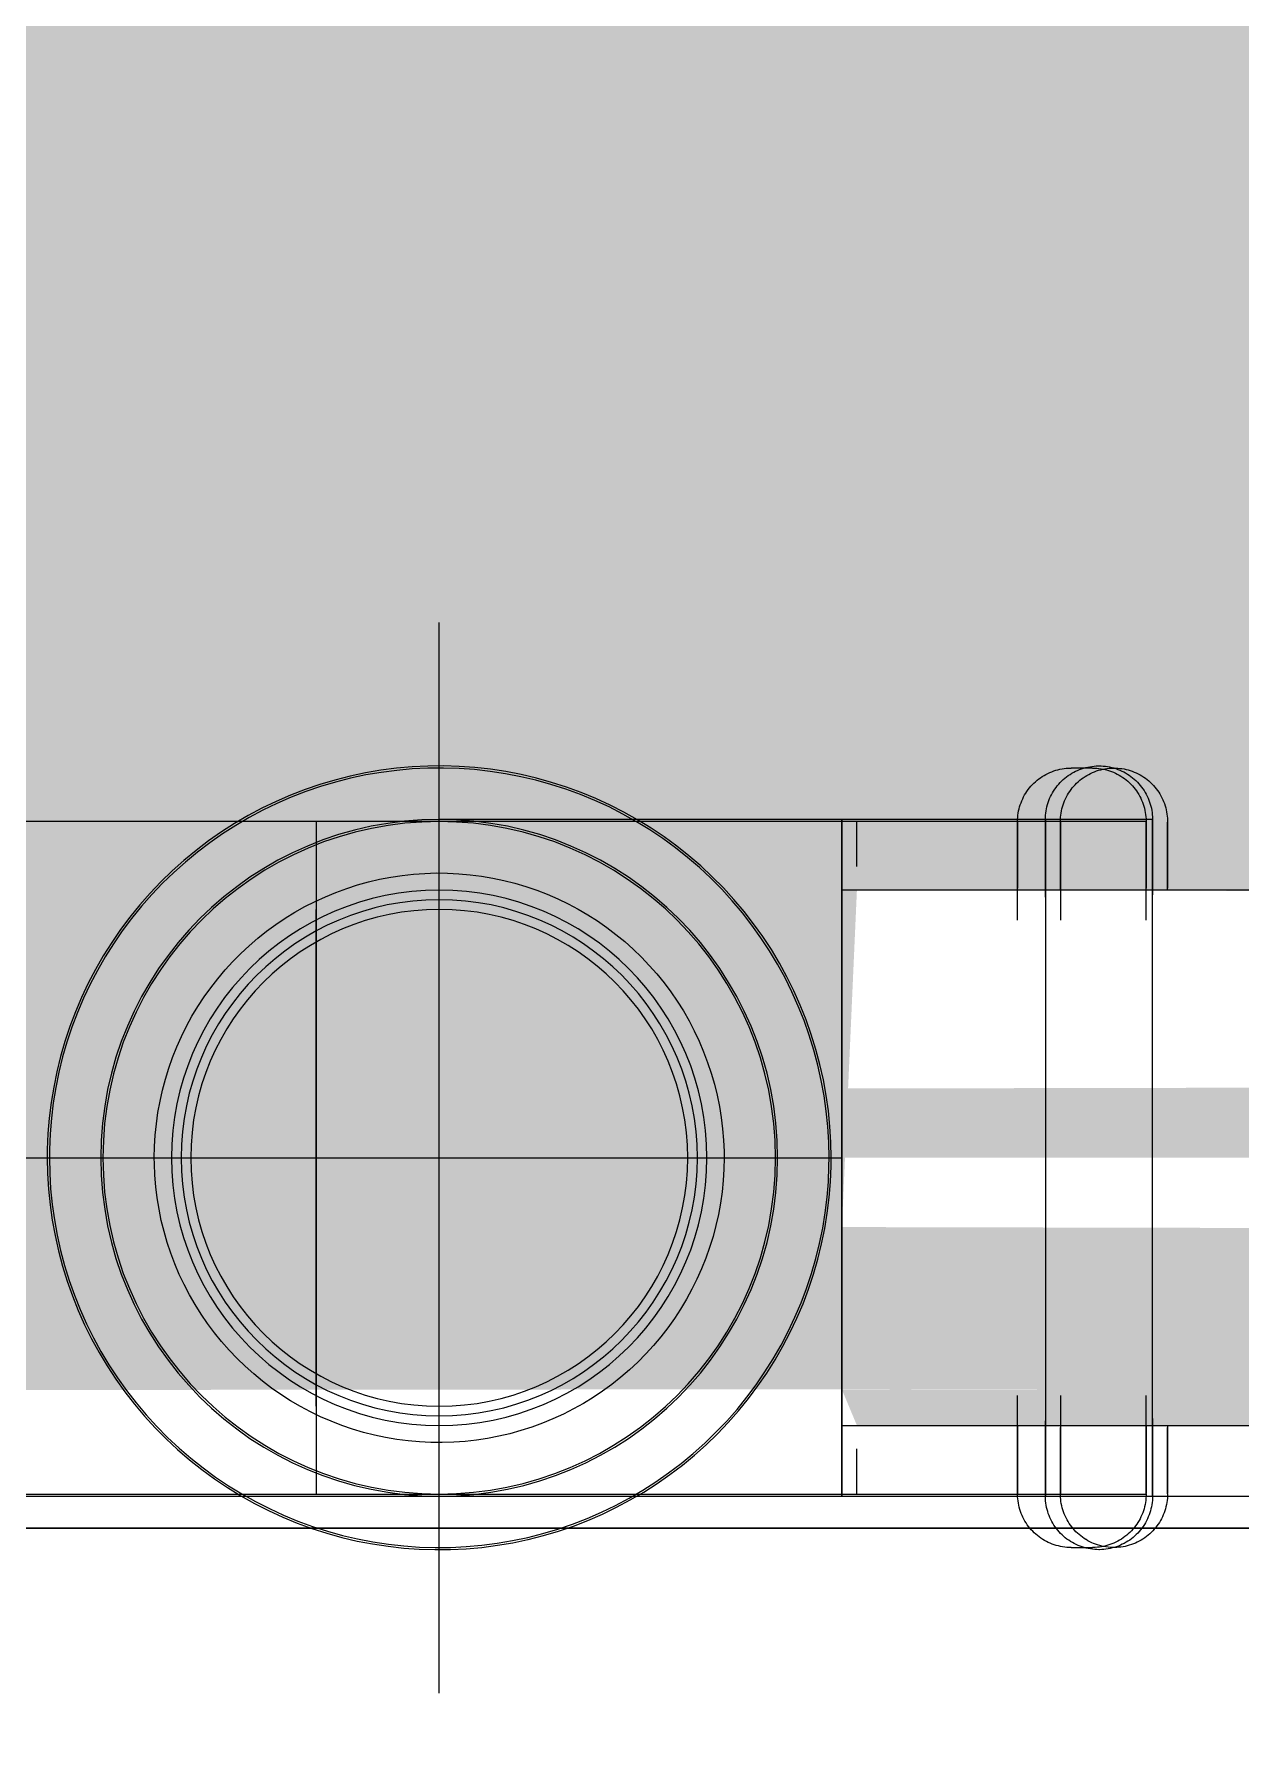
# Model space of a CAD drawing. Header units: metres. Extents: x 5 to 242, y -3 to 162.
# Drawn here: x 181.0624 to 181.1187, y 100.7137 to 100.7939 of the extents above; entities that cross this region are included whole.
import ezdxf

# ---------------------------------------------------------------- set-up
doc = ezdxf.new("R2010")
doc.units = ezdxf.units.M
doc.layers.add('1053_ARQ_BASE_MATADOURO_dwg', color=7, linetype='Continuous', lineweight=5, true_color=0x767676)
for name, color, linetype, lineweight in [('A-VISTA01', 7, 'Continuous', 20), ('A-WALL', 7, 'Continuous', 9), ('A_lay', 7, 'Continuous', 5), ('P-PIPE', 7, 'Continuous', 5), ('P-PIPE-CNTR', 7, 'Continuous', 5)]:
    doc.layers.add(name, color=color, linetype=linetype, lineweight=lineweight)

# ---------------------------------------------------------------- blocks, each defined once
blk = doc.blocks.new('AÇO_Cotovelo 90 45 - AÇO_Cotovelo 90 45-V79-TÉRREO 1_20')
at = {"layer": 'P-PIPE'}
for p, q in [((154.715823, 100.757284), (154.701323, 100.757284)), ((154.701323, 100.757284), (154.701323, 100.741484)), ((154.701323, 100.741484), (154.701323, 100.757284)), ((154.715823, 100.741484), (154.715823, 100.757284)), ((154.701323, 100.741484), (154.701323, 100.725684)), ((154.701323, 100.725684), (154.701323, 100.741484)), ((154.715823, 100.725684), (154.715823, 100.741484)), ((154.701323, 100.725684), (154.715823, 100.725684))]:
    blk.add_line(p, q, dxfattribs=at)
at = {"layer": 'P-PIPE', "flags": 128}
for points in [[(154.700823, 100.741484), (154.700808, 100.742216), (154.700765, 100.742947), (154.700691, 100.743675), (154.700589, 100.7444), (154.700458, 100.74512), (154.700299, 100.745834), (154.70011, 100.746542), (154.699894, 100.747241), (154.69965, 100.747931), (154.699378, 100.748611), (154.69908, 100.749279), (154.698755, 100.749935), (154.698404, 100.750577), (154.698028, 100.751205), (154.697627, 100.751817), (154.697201, 100.752413), (154.696753, 100.752991), (154.696281, 100.753551), (154.695788, 100.754092), (154.695273, 100.754612), (154.694738, 100.755111), (154.694183, 100.755589), (154.69361, 100.756044), (154.693018, 100.756476), (154.692411, 100.756883), (154.691787, 100.757266), (154.691148, 100.757624), (154.690496, 100.757956), (154.689831, 100.758262), (154.689154, 100.758541), (154.688467, 100.758792), (154.68777, 100.759016), (154.687065, 100.759212), (154.686352, 100.759379), (154.685633, 100.759518), (154.68491, 100.759628), (154.684182, 100.759709), (154.683452, 100.759761), (154.682721, 100.759783), (154.681989, 100.759777), (154.681258, 100.759741), (154.680529, 100.759675), (154.679803, 100.759581), (154.679081, 100.759458), (154.678365, 100.759306), (154.677656, 100.759125), (154.676954, 100.758916), (154.676262, 100.75868), (154.675579, 100.758416), (154.674908, 100.758124), (154.674248, 100.757807), (154.673602, 100.757463), (154.67297, 100.757093), (154.672354, 100.756699), (154.671753, 100.75628), (154.67117, 100.755837), (154.670606, 100.755372), (154.67006, 100.754884), (154.669534, 100.754375), (154.669029, 100.753845), (154.668545, 100.753296), (154.668084, 100.752727), (154.667646, 100.752141), (154.667232, 100.751538), (154.666842, 100.750918), (154.666477, 100.750283), (154.666138, 100.749635), (154.665825, 100.748973), (154.665539, 100.748299), (154.66528, 100.747615), (154.665049, 100.74692), (154.664846, 100.746217), (154.66467, 100.745506), (154.664524, 100.744789), (154.664406, 100.744067), (154.664317, 100.74334), (154.664258, 100.742611), (154.664227, 100.741879), (154.664223, 100.741484)], [(154.710823, 100.757284), (154.710825, 100.757384), (154.710831, 100.757484), (154.710841, 100.757584), (154.710855, 100.757683), (154.710873, 100.757781), (154.710895, 100.757879), (154.71092, 100.757975), (154.71095, 100.758071), (154.710983, 100.758165), (154.71102, 100.758258), (154.711061, 100.758349), (154.711106, 100.758439), (154.711153, 100.758527), (154.711205, 100.758612), (154.71126, 100.758696), (154.711318, 100.758777), (154.711379, 100.758856), (154.711444, 100.758933), (154.711511, 100.759007), (154.711581, 100.759078), (154.711654, 100.759146), (154.71173, 100.759211), (154.711808, 100.759273), (154.711889, 100.759332), (154.711972, 100.759388), (154.712057, 100.75944), (154.712145, 100.759489), (154.712234, 100.759535), (154.712325, 100.759576), (154.712417, 100.759614), (154.712511, 100.759649), (154.712606, 100.759679), (154.712703, 100.759706), (154.7128, 100.759729), (154.712898, 100.759748), (154.712997, 100.759763), (154.713096, 100.759774), (154.713196, 100.759781), (154.713296, 100.759784), (154.713323, 100.759784)], [(154.713323, 100.759784), (154.713423, 100.759782), (154.713523, 100.759776), (154.713622, 100.759766), (154.713721, 100.759752), (154.71382, 100.759734), (154.713917, 100.759713), (154.714014, 100.759687), (154.714109, 100.759657), (154.714204, 100.759624), (154.714297, 100.759587), (154.714388, 100.759546), (154.714477, 100.759502), (154.714565, 100.759454), (154.714651, 100.759402), (154.714735, 100.759348), (154.714816, 100.75929), (154.714895, 100.759228), (154.714971, 100.759164), (154.715045, 100.759096), (154.715116, 100.759026), (154.715185, 100.758953), (154.71525, 100.758877), (154.715312, 100.758799), (154.715371, 100.758718), (154.715427, 100.758635), (154.715479, 100.75855), (154.715528, 100.758463), (154.715573, 100.758374), (154.715615, 100.758283), (154.715653, 100.75819), (154.715687, 100.758096), (154.715718, 100.758001), (154.715745, 100.757905), (154.715768, 100.757807), (154.715787, 100.757709), (154.715802, 100.75761), (154.715813, 100.757511), (154.71582, 100.757411), (154.715823, 100.757311), (154.715823, 100.757284)], [(154.701323, 100.757284), (154.700571, 100.757284), (154.699821, 100.757284), (154.699072, 100.757284), (154.698328, 100.757284), (154.697588, 100.757284), (154.696854, 100.757284), (154.696128, 100.757284), (154.695409, 100.757284), (154.6947, 100.757284), (154.694002, 100.757284), (154.693315, 100.757284), (154.692642, 100.757284), (154.691982, 100.757284), (154.691337, 100.757284), (154.690708, 100.757284), (154.690096, 100.757284), (154.689502, 100.757284), (154.688927, 100.757284), (154.688371, 100.757284), (154.687837, 100.757284), (154.687324, 100.757284), (154.686833, 100.757284), (154.686366, 100.757284), (154.685922, 100.757284), (154.685503, 100.757284), (154.68511, 100.757284), (154.684742, 100.757284), (154.684401, 100.757284), (154.684087, 100.757284), (154.683801, 100.757284), (154.683542, 100.757284), (154.683312, 100.757284), (154.683111, 100.757284), (154.682939, 100.757284), (154.682797, 100.757284), (154.682684, 100.757284), (154.6826, 100.757284), (154.682547, 100.757284)], [(154.710823, 100.757272), (154.710823, 100.757234), (154.710823, 100.757171), (154.710823, 100.757083), (154.710823, 100.756969), (154.710823, 100.756831), (154.710823, 100.756669), (154.710823, 100.756482), (154.710823, 100.756271), (154.710823, 100.756037), (154.710823, 100.755779), (154.710823, 100.755499), (154.710823, 100.755196), (154.710823, 100.754871), (154.710823, 100.754525), (154.710823, 100.754157), (154.710823, 100.75377), (154.710823, 100.753363), (154.710823, 100.752937), (154.710823, 100.752492), (154.710823, 100.75203), (154.710823, 100.751551), (154.710823, 100.751056), (154.710823, 100.750546), (154.710823, 100.750021), (154.710823, 100.749483), (154.710823, 100.748931), (154.710823, 100.748368), (154.710823, 100.747794), (154.710823, 100.74721), (154.710823, 100.746616), (154.710823, 100.746014), (154.710823, 100.745406), (154.710823, 100.74479), (154.710823, 100.74417), (154.710823, 100.743545), (154.710823, 100.742917), (154.710823, 100.742287), (154.710823, 100.741655), (154.710823, 100.741484)], [(154.710823, 100.753662), (154.710823, 100.754055), (154.710823, 100.754428), (154.710823, 100.75478), (154.710823, 100.75511), (154.710823, 100.755419), (154.710823, 100.755706), (154.710823, 100.75597), (154.710823, 100.756211), (154.710823, 100.756428), (154.710823, 100.756621), (154.710823, 100.75679), (154.710823, 100.756935), (154.710823, 100.757054), (154.710823, 100.757149), (154.710823, 100.757219), (154.710823, 100.757264)], [(154.715823, 100.757272), (154.715823, 100.757234), (154.715823, 100.757171), (154.715823, 100.757083), (154.715823, 100.756969), (154.715823, 100.756831), (154.715823, 100.756669), (154.715823, 100.756482), (154.715823, 100.756271), (154.715823, 100.756037), (154.715823, 100.755779), (154.715823, 100.755499), (154.715823, 100.755196), (154.715823, 100.754871), (154.715823, 100.754525), (154.715823, 100.754157), (154.715823, 100.75377)], [(154.715823, 100.741484), (154.715823, 100.742116), (154.715823, 100.742747), (154.715823, 100.743376), (154.715823, 100.744002), (154.715823, 100.744623), (154.715823, 100.74524), (154.715823, 100.745851), (154.715823, 100.746454), (154.715823, 100.74705), (154.715823, 100.747637), (154.715823, 100.748214), (154.715823, 100.74878), (154.715823, 100.749335), (154.715823, 100.749877), (154.715823, 100.750406), (154.715823, 100.75092), (154.715823, 100.751419), (154.715823, 100.751903), (154.715823, 100.752369), (154.715823, 100.752819), (154.715823, 100.75325), (154.715823, 100.753662), (154.715823, 100.754055), (154.715823, 100.754428), (154.715823, 100.75478), (154.715823, 100.75511), (154.715823, 100.755419), (154.715823, 100.755706), (154.715823, 100.75597), (154.715823, 100.756211), (154.715823, 100.756428), (154.715823, 100.756621), (154.715823, 100.75679), (154.715823, 100.756935), (154.715823, 100.757054), (154.715823, 100.757149), (154.715823, 100.757219), (154.715823, 100.757264)], [(154.669223, 100.741484), (154.669234, 100.742016), (154.669266, 100.742547), (154.669319, 100.743077), (154.669393, 100.743603), (154.669488, 100.744127), (154.669604, 100.744646), (154.669741, 100.74516), (154.669898, 100.745668), (154.670076, 100.74617), (154.670273, 100.746664), (154.67049, 100.747149), (154.670726, 100.747626), (154.670981, 100.748093), (154.671255, 100.748549), (154.671546, 100.748994), (154.671855, 100.749427), (154.672181, 100.749847), (154.672524, 100.750254), (154.672883, 100.750647), (154.673257, 100.751025), (154.673646, 100.751388), (154.674049, 100.751735), (154.674466, 100.752066), (154.674895, 100.75238), (154.675337, 100.752676), (154.67579, 100.752954), (154.676254, 100.753214), (154.676728, 100.753456), (154.677212, 100.753678), (154.677704, 100.75388), (154.678203, 100.754063), (154.67871, 100.754226), (154.679222, 100.754368), (154.67974, 100.75449), (154.680262, 100.754591), (154.680788, 100.754671), (154.681317, 100.75473), (154.681848, 100.754767), (154.682379, 100.754784), (154.682911, 100.754779), (154.683443, 100.754752), (154.683973, 100.754705), (154.6845, 100.754637), (154.685024, 100.754547), (154.685545, 100.754437), (154.68606, 100.754305), (154.68657, 100.754154), (154.687074, 100.753982), (154.68757, 100.75379), (154.688058, 100.753578), (154.688537, 100.753347), (154.689007, 100.753097), (154.689466, 100.752828), (154.689914, 100.752542), (154.69035, 100.752237), (154.690774, 100.751916), (154.691184, 100.751577), (154.691581, 100.751223), (154.691963, 100.750853), (154.69233, 100.750468), (154.692682, 100.750069), (154.693017, 100.749656), (154.693335, 100.749229), (154.693636, 100.748791), (154.69392, 100.74834), (154.694185, 100.747879), (154.694431, 100.747408), (154.694658, 100.746927), (154.694866, 100.746437), (154.695055, 100.74594), (154.695223, 100.745435), (154.695371, 100.744924), (154.695498, 100.744407), (154.695604, 100.743886), (154.69569, 100.743361), (154.695754, 100.742833), (154.695798, 100.742303), (154.69582, 100.741771), (154.695823, 100.741484)], [(154.664223, 100.741484), (154.664238, 100.740753), (154.664282, 100.740022), (154.664355, 100.739294), (154.664457, 100.738569), (154.664588, 100.737849), (154.664748, 100.737134), (154.664936, 100.736427), (154.665152, 100.735728), (154.665396, 100.735038), (154.665668, 100.734358), (154.665966, 100.73369), (154.666291, 100.733034), (154.666642, 100.732391), (154.667018, 100.731764), (154.667419, 100.731151), (154.667845, 100.730556), (154.668293, 100.729977), (154.668765, 100.729418), (154.669259, 100.728877), (154.669773, 100.728357), (154.670308, 100.727857), (154.670863, 100.72738), (154.671437, 100.726925), (154.672028, 100.726493), (154.672636, 100.726085), (154.673259, 100.725702), (154.673898, 100.725345), (154.67455, 100.725012), (154.675215, 100.724707), (154.675892, 100.724428), (154.676579, 100.724176), (154.677276, 100.723953), (154.677981, 100.723757), (154.678694, 100.723589), (154.679413, 100.723451), (154.680136, 100.723341), (154.680864, 100.72326), (154.681594, 100.723208), (154.682325, 100.723185), (154.683057, 100.723192), (154.683788, 100.723228), (154.684517, 100.723293), (154.685243, 100.723388), (154.685965, 100.723511), (154.686664, 100.723659)], [(154.695823, 100.741484), (154.695812, 100.740952), (154.69578, 100.740421), (154.695727, 100.739892), (154.695653, 100.739365), (154.695558, 100.738842), (154.695442, 100.738323), (154.695305, 100.737809), (154.695148, 100.737301), (154.69497, 100.736799), (154.694773, 100.736305), (154.694556, 100.735819), (154.69432, 100.735343), (154.694065, 100.734876), (154.693792, 100.73442), (154.6935, 100.733975), (154.693191, 100.733542), (154.692865, 100.733121), (154.692522, 100.732715), (154.692163, 100.732322), (154.691789, 100.731943), (154.6914, 100.731581), (154.690997, 100.731234), (154.69058, 100.730903), (154.690151, 100.730589), (154.689709, 100.730293), (154.689256, 100.730014), (154.688792, 100.729754), (154.688318, 100.729513), (154.687834, 100.729291), (154.687342, 100.729088), (154.686843, 100.728905), (154.686336, 100.728743), (154.685824, 100.7286), (154.685306, 100.728479), (154.684784, 100.728378), (154.684258, 100.728298), (154.683729, 100.728239), (154.683198, 100.728201), (154.682667, 100.728185), (154.682135, 100.72819), (154.681603, 100.728216), (154.681074, 100.728264), (154.680546, 100.728332), (154.680022, 100.728422), (154.679501, 100.728532), (154.678986, 100.728663), (154.678476, 100.728815), (154.677972, 100.728987), (154.677476, 100.729179), (154.676988, 100.729391), (154.676509, 100.729622), (154.67604, 100.729872), (154.67558, 100.73014), (154.675132, 100.730427), (154.674696, 100.730731), (154.674272, 100.731053), (154.673862, 100.731391), (154.673465, 100.731746), (154.673083, 100.732116), (154.672716, 100.732501), (154.672364, 100.7329), (154.672029, 100.733313), (154.671711, 100.733739), (154.67141, 100.734178), (154.671126, 100.734628), (154.670861, 100.735089), (154.670615, 100.735561), (154.670388, 100.736042), (154.67018, 100.736531), (154.669991, 100.737029), (154.669823, 100.737534), (154.669676, 100.738045), (154.669548, 100.738561), (154.669442, 100.739082), (154.669356, 100.739607), (154.669292, 100.740135), (154.669248, 100.740666), (154.669226, 100.741197), (154.669223, 100.741484)], [(154.686681, 100.723663), (154.68739, 100.723843), (154.688092, 100.724052), (154.688784, 100.724289), (154.689467, 100.724553), (154.690139, 100.724844), (154.690798, 100.725162), (154.691444, 100.725506), (154.692076, 100.725876), (154.692692, 100.72627), (154.693293, 100.726689), (154.693876, 100.727131), (154.694441, 100.727597), (154.694986, 100.728084), (154.695512, 100.728594), (154.696017, 100.729123), (154.696501, 100.729673), (154.696962, 100.730241), (154.6974, 100.730828), (154.697814, 100.731431), (154.698204, 100.732051), (154.698569, 100.732685), (154.698908, 100.733334), (154.699221, 100.733996), (154.699507, 100.734669), (154.699766, 100.735354), (154.699997, 100.736048), (154.7002, 100.736752), (154.700376, 100.737462), (154.700522, 100.738179), (154.70064, 100.738902), (154.700729, 100.739628), (154.700788, 100.740358), (154.700819, 100.741089), (154.700823, 100.741484)], [(154.710823, 100.741484), (154.710823, 100.740852), (154.710823, 100.740222), (154.710823, 100.739593), (154.710823, 100.738967), (154.710823, 100.738345), (154.710823, 100.737729), (154.710823, 100.737118), (154.710823, 100.736514), (154.710823, 100.735918), (154.710823, 100.735332), (154.710823, 100.734754), (154.710823, 100.734188), (154.710823, 100.733634), (154.710823, 100.733092), (154.710823, 100.732563), (154.710823, 100.732049), (154.710823, 100.731549), (154.710823, 100.731066), (154.710823, 100.730599), (154.710823, 100.73015), (154.710823, 100.729719), (154.710823, 100.729307), (154.710823, 100.728914), (154.710823, 100.728541), (154.710823, 100.728189), (154.710823, 100.727858), (154.710823, 100.727549), (154.710823, 100.727263), (154.710823, 100.726999), (154.710823, 100.726758), (154.710823, 100.726541), (154.710823, 100.726348), (154.710823, 100.726179), (154.710823, 100.726034), (154.710823, 100.725914), (154.710823, 100.725819), (154.710823, 100.725749), (154.710823, 100.725705)], [(154.715823, 100.725697), (154.715823, 100.725735), (154.715823, 100.725798), (154.715823, 100.725886), (154.715823, 100.725999), (154.715823, 100.726137), (154.715823, 100.7263), (154.715823, 100.726486), (154.715823, 100.726697), (154.715823, 100.726932), (154.715823, 100.727189), (154.715823, 100.72747), (154.715823, 100.727773), (154.715823, 100.728098), (154.715823, 100.728444), (154.715823, 100.728811), (154.715823, 100.729199), (154.715823, 100.729606), (154.715823, 100.730032), (154.715823, 100.730476), (154.715823, 100.730938), (154.715823, 100.731417), (154.715823, 100.731912), (154.715823, 100.732423), (154.715823, 100.732948), (154.715823, 100.733486), (154.715823, 100.734037), (154.715823, 100.734601), (154.715823, 100.735175), (154.715823, 100.735759), (154.715823, 100.736353), (154.715823, 100.736954), (154.715823, 100.737563), (154.715823, 100.738178), (154.715823, 100.738799), (154.715823, 100.739424), (154.715823, 100.740052), (154.715823, 100.740682), (154.715823, 100.741314), (154.715823, 100.741484)], [(154.710823, 100.725697), (154.710823, 100.725735), (154.710823, 100.725798), (154.710823, 100.725886), (154.710823, 100.725999), (154.710823, 100.726137), (154.710823, 100.7263), (154.710823, 100.726486), (154.710823, 100.726697), (154.710823, 100.726932), (154.710823, 100.727189), (154.710823, 100.72747), (154.710823, 100.727773), (154.710823, 100.728098), (154.710823, 100.728444), (154.710823, 100.728811), (154.710823, 100.729199)], [(154.715823, 100.729307), (154.715823, 100.728914), (154.715823, 100.728541), (154.715823, 100.728189), (154.715823, 100.727858), (154.715823, 100.727549), (154.715823, 100.727263), (154.715823, 100.726999), (154.715823, 100.726758), (154.715823, 100.726541), (154.715823, 100.726348), (154.715823, 100.726179), (154.715823, 100.726034), (154.715823, 100.725914), (154.715823, 100.725819), (154.715823, 100.725749), (154.715823, 100.725705)], [(154.682538, 100.725684), (154.682583, 100.725684), (154.682658, 100.725684), (154.682763, 100.725684), (154.682898, 100.725684), (154.683062, 100.725684), (154.683255, 100.725684), (154.683477, 100.725684), (154.683728, 100.725684), (154.684007, 100.725684), (154.684314, 100.725684), (154.684648, 100.725684), (154.685008, 100.725684), (154.685395, 100.725684), (154.685807, 100.725684), (154.686244, 100.725684), (154.686705, 100.725684), (154.687189, 100.725684), (154.687696, 100.725684), (154.688225, 100.725684), (154.688775, 100.725684), (154.689345, 100.725684), (154.689934, 100.725684), (154.690541, 100.725684), (154.691165, 100.725684), (154.691806, 100.725684), (154.692462, 100.725684), (154.693132, 100.725684), (154.693815, 100.725684), (154.694511, 100.725684), (154.695217, 100.725684), (154.695933, 100.725684), (154.696657, 100.725684), (154.697389, 100.725684), (154.698128, 100.725684), (154.698871, 100.725684), (154.699618, 100.725684), (154.700368, 100.725684), (154.70112, 100.725684), (154.701323, 100.725684)], [(154.713323, 100.723184), (154.713223, 100.723186), (154.713123, 100.723192), (154.713024, 100.723202), (154.712925, 100.723216), (154.712826, 100.723234), (154.712729, 100.723256), (154.712632, 100.723282), (154.712537, 100.723311), (154.712442, 100.723345), (154.712349, 100.723382), (154.712258, 100.723422), (154.712169, 100.723467), (154.712081, 100.723515), (154.711995, 100.723566), (154.711911, 100.723621), (154.71183, 100.723679), (154.711751, 100.72374), (154.711675, 100.723805), (154.711601, 100.723872), (154.71153, 100.723943), (154.711461, 100.724016), (154.711396, 100.724091), (154.711334, 100.72417), (154.711275, 100.724251), (154.711219, 100.724334), (154.711167, 100.724419), (154.711118, 100.724506), (154.711073, 100.724595), (154.711031, 100.724686), (154.710993, 100.724778), (154.710959, 100.724872), (154.710928, 100.724968), (154.710901, 100.725064), (154.710878, 100.725161), (154.710859, 100.725259), (154.710844, 100.725358), (154.710833, 100.725458), (154.710826, 100.725557), (154.710823, 100.725657), (154.710823, 100.725684)], [(154.715823, 100.725684), (154.715821, 100.725584), (154.715815, 100.725485), (154.715805, 100.725385), (154.715791, 100.725286), (154.715773, 100.725188), (154.715751, 100.72509), (154.715726, 100.724993), (154.715696, 100.724898), (154.715663, 100.724804), (154.715626, 100.724711), (154.715585, 100.724619), (154.715541, 100.72453), (154.715493, 100.724442), (154.715441, 100.724356), (154.715386, 100.724273), (154.715328, 100.724191), (154.715267, 100.724112), (154.715203, 100.724036), (154.715135, 100.723962), (154.715065, 100.723891), (154.714992, 100.723823), (154.714916, 100.723757), (154.714838, 100.723695), (154.714757, 100.723636), (154.714674, 100.723581), (154.714589, 100.723528), (154.714501, 100.723479), (154.714412, 100.723434), (154.714321, 100.723392), (154.714229, 100.723354), (154.714135, 100.72332), (154.71404, 100.723289), (154.713943, 100.723263), (154.713846, 100.72324), (154.713748, 100.723221), (154.713649, 100.723206), (154.71355, 100.723195), (154.71345, 100.723188), (154.71335, 100.723184), (154.713323, 100.723184)]]:
    blk.add_lwpolyline(points, dxfattribs=at)
at = {"layer": 'P-PIPE'}
for radius, start, end in [(0.0158, 0, 180), (0.0158, 0, 180), (0.0158, 0, 180), (0.01205, 0, 180), (0.01205, 0, 180), (0.0158, 180, 0), (0.0158, 180, 0), (0.0158, 180, 0), (0.01205, 180, 0), (0.01205, 180, 0)]:
    blk.add_arc((154.682523, 100.741484), radius, start, end, dxfattribs=at)
blk = doc.blocks.new('1053_ARQ_BASE_MATADOURO_dwg_arq geral tgov-4039641-TÉRREO 1_20')
at = {"layer": 'A_lay', "true_color": 0xaaaaaa}
h = blk.add_hatch(dxfattribs=at)
h.set_pattern_fill('FP_6', color=253, style=0, pattern_type=2)
h.set_pattern_definition([(0, (0, 0), (0, 0.16), []), (90, (0, 0), (-0.08, 0.16), [0.16, -0.16])])
h.paths.add_polyline_path([(19.912476, 17.038188), (29.345905, 17.038188), (29.345905, 17.53815), (19.672728, 17.537625), (19.672728, 17.038188)])
at = {"layer": 'A-VISTA01', "color": 253, "true_color": 0xaaaaaa, "flags": 128}
blk.add_lwpolyline([(19.372728, 17.68815), (29.345905, 17.68815), (29.345905, 17.53815), (19.372728, 17.53815)], dxfattribs=at)
blk = doc.blocks.new('1053_ARQ_BASE_MATADOURO_dwg-3625622-TÉRREO 1_20')
blk.add_blockref('1053_ARQ_BASE_MATADOURO_dwg_arq geral tgov-4039641-TÉRREO 1_20', (130.209795, 83.186034))

msp = doc.modelspace()

# ---------------------------------------------------------------- hatches: boundary and pattern name
at = {"layer": 'A-WALL', "true_color": 0xffd4aa, "transparency": 33554483}
h = msp.add_hatch(color=41, dxfattribs=at)
h.paths.add_polyline_path([(175.855436, 100.725684), (185.887683, 100.735234), (185.887916, 100.747729), (185.901529, 100.74472), (185.901743, 100.725684), (185.938173, 100.735234), (185.938173, 100.874184), (175.838167, 100.874184), (175.855263, 100.725684)])
h.paths.add_polyline_path([(181.061788, 100.728982), (178.514288, 100.738249), (178.514288, 100.753984), (181.061788, 100.74472), (181.061788, 100.72941)])
h.paths.add_polyline_path([(185.462263, 100.728984), (181.100088, 100.738249), (181.100788, 100.753984), (185.878215, 100.74472), (185.878215, 100.728984), (185.703488, 100.728984)])
h.paths.add_polyline_path([(177.159695, 100.728984), (176.459088, 100.738249), (176.459088, 100.753984), (178.448288, 100.74472), (178.437013, 100.728984)])
at = {"layer": 'P-PIPE', "true_color": 0xc0c0c0}
for points in [[(182.268968, 100.741484), (185.878215, 100.75231), (185.878215, 100.753984), (181.100088, 100.74472), (181.100088, 100.741484), (181.630309, 100.741484)], [(183.648288, 100.728984), (185.878215, 100.738249), (185.878215, 100.741484), (181.100088, 100.730659), (181.100788, 100.728984), (183.546286, 100.728984)]]:
    msp.add_hatch(color=9, dxfattribs=at).paths.add_polyline_path(points)

# ---------------------------------------------------------------- linework, layer by layer
at = {"layer": 'A-WALL', "color": 253, "true_color": 0xaaaaaa}
for p, q in [((175.855263, 100.725684), (185.938173, 100.725684)), ((175.855436, 100.724184), (185.938173, 100.724184))]:
    msp.add_line(p, q, dxfattribs=at)
at = {"layer": 'P-PIPE'}
for p, q in [((181.111788, 100.759684), (181.110788, 100.759684)), ((181.114288, 100.757184), (181.048288, 100.757184)), ((181.081288, 100.757184), (181.061788, 100.757184)), ((181.110288, 100.757184), (181.075546, 100.757184)), ((181.075546, 100.757184), (181.075546, 100.741484)), ((181.100788, 100.757184), (181.081288, 100.757184)), ((181.100788, 100.755081), (181.100788, 100.757184)), ((181.108288, 100.752586), (181.108288, 100.757184)), ((181.110288, 100.757184), (181.110288, 100.752586)), ((181.114288, 100.755081), (181.114288, 100.757184)), ((181.114288, 100.752586), (181.114288, 100.757184)), ((185.878215, 100.753984), (181.100088, 100.753984)), ((181.100088, 100.753984), (181.100088, 100.728984)), ((181.075546, 100.741484), (181.075546, 100.753084)), ((181.075546, 100.729884), (181.075546, 100.741484)), ((181.075546, 100.741484), (181.075546, 100.725784)), ((181.108288, 100.725784), (181.108288, 100.730383)), ((181.110288, 100.730383), (181.110288, 100.725784)), ((181.114288, 100.725784), (181.114288, 100.730383)), ((181.100088, 100.728984), (185.878215, 100.728984)), ((181.100788, 100.725784), (181.100788, 100.727888)), ((181.114288, 100.725784), (181.114288, 100.727888)), ((181.048288, 100.725784), (181.114288, 100.725784)), ((181.061788, 100.725784), (181.081288, 100.725784)), ((181.075546, 100.725784), (181.110288, 100.725784)), ((181.081288, 100.725784), (181.100788, 100.725784)), ((181.110788, 100.723284), (181.111788, 100.723284))]:
    msp.add_line(p, q, dxfattribs=at)
at = {"layer": 'P-PIPE', "flags": 128}
for points in [[(181.099488, 100.741484), (181.099474, 100.742212), (181.09943, 100.742939), (181.099357, 100.743663), (181.099256, 100.744384), (181.099125, 100.7451), (181.098966, 100.745811), (181.098779, 100.746514), (181.098564, 100.747209), (181.098321, 100.747896), (181.098051, 100.748572), (181.097755, 100.749236), (181.097431, 100.749889), (181.097082, 100.750528), (181.096708, 100.751152), (181.096309, 100.751761), (181.095886, 100.752353), (181.09544, 100.752928), (181.094971, 100.753485), (181.09448, 100.754023), (181.093968, 100.75454), (181.093436, 100.755037), (181.092884, 100.755512), (181.092314, 100.755964), (181.091726, 100.756394), (181.091122, 100.756799), (181.090501, 100.75718), (181.089866, 100.757536), (181.089217, 100.757866), (181.088556, 100.75817), (181.087883, 100.758447), (181.087199, 100.758698), (181.086506, 100.75892), (181.085805, 100.759115), (181.085096, 100.759281), (181.084381, 100.75942), (181.083662, 100.759529), (181.082938, 100.759609), (181.082212, 100.759661), (181.081485, 100.759683), (181.080757, 100.759677), (181.08003, 100.759641), (181.079305, 100.759576), (181.078583, 100.759482), (181.077865, 100.75936), (181.077153, 100.759208), (181.076448, 100.759029), (181.07575, 100.758821), (181.075061, 100.758586), (181.074382, 100.758323), (181.073714, 100.758034), (181.073058, 100.757717), (181.072416, 100.757375), (181.071788, 100.757008), (181.071174, 100.756616), (181.070577, 100.756199), (181.069997, 100.755759), (181.069436, 100.755296), (181.068893, 100.754811), (181.06837, 100.754305), (181.067868, 100.753778), (181.067387, 100.753231), (181.066928, 100.752666), (181.066492, 100.752083), (181.06608, 100.751483), (181.065693, 100.750866), (181.06533, 100.750235), (181.064993, 100.74959), (181.064682, 100.748932), (181.064397, 100.748262), (181.06414, 100.747581), (181.06391, 100.74689), (181.063707, 100.746191), (181.063533, 100.745484), (181.063387, 100.744771), (181.06327, 100.744053), (181.063182, 100.74333), (181.063123, 100.742605), (181.063092, 100.741877), (181.063088, 100.741484)], [(181.099488, 100.741484), (181.099474, 100.742212), (181.09943, 100.742939), (181.099357, 100.743663), (181.099256, 100.744384), (181.099125, 100.7451), (181.098966, 100.745811), (181.098779, 100.746514), (181.098564, 100.747209), (181.098321, 100.747896), (181.098051, 100.748572), (181.097755, 100.749236), (181.097431, 100.749889), (181.097082, 100.750528), (181.096708, 100.751152), (181.096309, 100.751761), (181.095886, 100.752353), (181.09544, 100.752928), (181.094971, 100.753485), (181.09448, 100.754023), (181.093968, 100.75454), (181.093436, 100.755037), (181.092884, 100.755512), (181.092314, 100.755964), (181.091726, 100.756394), (181.091122, 100.756799), (181.090501, 100.75718), (181.089866, 100.757536), (181.089217, 100.757866), (181.088556, 100.75817), (181.087883, 100.758447), (181.087199, 100.758698), (181.086506, 100.75892), (181.085805, 100.759115), (181.085096, 100.759281), (181.084381, 100.75942), (181.083662, 100.759529), (181.082938, 100.759609), (181.082212, 100.759661), (181.081485, 100.759683), (181.080757, 100.759677), (181.08003, 100.759641), (181.079305, 100.759576), (181.078583, 100.759482), (181.077865, 100.75936), (181.077153, 100.759208), (181.076448, 100.759029), (181.07575, 100.758821), (181.075061, 100.758586), (181.074382, 100.758323), (181.073714, 100.758034), (181.073058, 100.757717), (181.072416, 100.757375), (181.071788, 100.757008), (181.071174, 100.756616), (181.070577, 100.756199), (181.069997, 100.755759), (181.069436, 100.755296), (181.068893, 100.754811), (181.06837, 100.754305), (181.067868, 100.753778), (181.067387, 100.753231), (181.066928, 100.752666), (181.066492, 100.752083), (181.06608, 100.751483), (181.065693, 100.750866), (181.06533, 100.750235), (181.064993, 100.74959), (181.064682, 100.748932), (181.064397, 100.748262), (181.06414, 100.747581), (181.06391, 100.74689), (181.063707, 100.746191), (181.063533, 100.745484), (181.063387, 100.744771), (181.06327, 100.744053), (181.063182, 100.74333), (181.063123, 100.742605), (181.063092, 100.741877), (181.063088, 100.741484)], [(181.099488, 100.741484), (181.099474, 100.742212), (181.09943, 100.742939), (181.099357, 100.743663), (181.099256, 100.744384), (181.099125, 100.7451), (181.098966, 100.745811), (181.098779, 100.746514), (181.098564, 100.747209), (181.098321, 100.747896), (181.098051, 100.748572), (181.097755, 100.749236), (181.097431, 100.749889), (181.097082, 100.750528), (181.096708, 100.751152), (181.096309, 100.751761), (181.095886, 100.752353), (181.09544, 100.752928), (181.094971, 100.753485), (181.09448, 100.754023), (181.093968, 100.75454), (181.093436, 100.755037), (181.092884, 100.755512), (181.092314, 100.755964), (181.091726, 100.756394), (181.091122, 100.756799), (181.090501, 100.75718), (181.089866, 100.757536), (181.089217, 100.757866), (181.088556, 100.75817), (181.087883, 100.758447), (181.087199, 100.758698), (181.086506, 100.75892), (181.085805, 100.759115), (181.085096, 100.759281), (181.084381, 100.75942), (181.083662, 100.759529), (181.082938, 100.759609), (181.082212, 100.759661), (181.081485, 100.759683), (181.080757, 100.759677), (181.08003, 100.759641), (181.079305, 100.759576), (181.078583, 100.759482), (181.077865, 100.75936), (181.077153, 100.759208), (181.076448, 100.759029), (181.07575, 100.758821), (181.075061, 100.758586), (181.074382, 100.758323), (181.073714, 100.758034), (181.073058, 100.757717), (181.072416, 100.757375), (181.071788, 100.757008), (181.071174, 100.756616), (181.070577, 100.756199), (181.069997, 100.755759), (181.069436, 100.755296), (181.068893, 100.754811), (181.06837, 100.754305), (181.067868, 100.753778), (181.067387, 100.753231), (181.066928, 100.752666), (181.066492, 100.752083), (181.06608, 100.751483), (181.065693, 100.750866), (181.06533, 100.750235), (181.064993, 100.74959), (181.064682, 100.748932), (181.064397, 100.748262), (181.06414, 100.747581), (181.06391, 100.74689), (181.063707, 100.746191), (181.063533, 100.745484), (181.063387, 100.744771), (181.06327, 100.744053), (181.063182, 100.74333), (181.063123, 100.742605), (181.063092, 100.741877), (181.063088, 100.741484)], [(181.108288, 100.757184), (181.10829, 100.757284), (181.108296, 100.757384), (181.108306, 100.757484), (181.10832, 100.757583), (181.108338, 100.757681), (181.10836, 100.757779), (181.108385, 100.757875), (181.108415, 100.757971), (181.108448, 100.758065), (181.108485, 100.758158), (181.108526, 100.758249), (181.108571, 100.758339), (181.108619, 100.758427), (181.10867, 100.758512), (181.108725, 100.758596), (181.108783, 100.758677), (181.108844, 100.758756), (181.108909, 100.758833), (181.108976, 100.758907), (181.109046, 100.758978), (181.109119, 100.759046), (181.109195, 100.759111), (181.109274, 100.759173), (181.109354, 100.759232), (181.109437, 100.759288), (181.109523, 100.75934), (181.10961, 100.759389), (181.109699, 100.759435), (181.10979, 100.759476), (181.109882, 100.759514), (181.109976, 100.759549), (181.110071, 100.759579), (181.110168, 100.759606), (181.110265, 100.759629), (181.110363, 100.759648), (181.110462, 100.759663), (181.110561, 100.759674), (181.110661, 100.759681), (181.110761, 100.759684), (181.110788, 100.759684)], [(181.110288, 100.757184), (181.11029, 100.757284), (181.110296, 100.757384), (181.110306, 100.757484), (181.11032, 100.757583), (181.110338, 100.757681), (181.11036, 100.757779), (181.110385, 100.757875), (181.110415, 100.757971), (181.110448, 100.758065), (181.110485, 100.758158), (181.110526, 100.758249), (181.110571, 100.758339), (181.110619, 100.758427), (181.11067, 100.758512), (181.110725, 100.758596), (181.110783, 100.758677), (181.110844, 100.758756), (181.110909, 100.758833), (181.110976, 100.758907), (181.111046, 100.758978), (181.111119, 100.759046), (181.111195, 100.759111), (181.111274, 100.759173), (181.111354, 100.759232), (181.111437, 100.759288), (181.111523, 100.75934), (181.11161, 100.759389), (181.111699, 100.759435), (181.11179, 100.759476), (181.111882, 100.759514), (181.111976, 100.759549), (181.112071, 100.759579), (181.112168, 100.759606), (181.112265, 100.759629), (181.112363, 100.759648), (181.112462, 100.759663), (181.112561, 100.759674), (181.112661, 100.759681), (181.112761, 100.759684), (181.112861, 100.759683), (181.112961, 100.759678), (181.113061, 100.759669), (181.11316, 100.759657), (181.113258, 100.75964), (181.113356, 100.759619), (181.113453, 100.759594), (181.113549, 100.759566), (181.113643, 100.759533), (181.113737, 100.759497), (181.113828, 100.759458), (181.113919, 100.759414), (181.114007, 100.759367), (181.114093, 100.759317), (181.114177, 100.759263), (181.114259, 100.759206), (181.114339, 100.759145), (181.114416, 100.759082), (181.114491, 100.759015), (181.114563, 100.758945), (181.114632, 100.758873), (181.114698, 100.758798), (181.114761, 100.75872), (181.11482, 100.75864), (181.114877, 100.758558), (181.11493, 100.758473), (181.11498, 100.758386), (181.115026, 100.758298), (181.115069, 100.758207), (181.115108, 100.758115), (181.115144, 100.758022), (181.115175, 100.757927), (181.115203, 100.757831), (181.115227, 100.757734), (181.115247, 100.757636), (181.115263, 100.757537), (181.115275, 100.757438), (181.115283, 100.757338), (181.115287, 100.757238), (181.115288, 100.757184)], [(181.111788, 100.759684), (181.111888, 100.759682), (181.111988, 100.759676), (181.112087, 100.759666), (181.112186, 100.759652), (181.112285, 100.759634), (181.112382, 100.759613), (181.112479, 100.759587), (181.112574, 100.759557), (181.112669, 100.759524), (181.112762, 100.759487), (181.112853, 100.759446), (181.112943, 100.759402), (181.11303, 100.759354), (181.113116, 100.759302), (181.1132, 100.759248), (181.113281, 100.75919), (181.11336, 100.759128), (181.113437, 100.759064), (181.11351, 100.758996), (181.113581, 100.758926), (181.11365, 100.758853), (181.113715, 100.758777), (181.113777, 100.758699), (181.113836, 100.758618), (181.113892, 100.758535), (181.113944, 100.75845), (181.113993, 100.758363), (181.114038, 100.758274), (181.11408, 100.758183), (181.114118, 100.75809), (181.114153, 100.757996), (181.114183, 100.757901), (181.11421, 100.757805), (181.114233, 100.757707), (181.114252, 100.757609), (181.114267, 100.75751), (181.114278, 100.757411), (181.114285, 100.757311), (181.114288, 100.757211), (181.114288, 100.757184)], [(181.108288, 100.757172), (181.108288, 100.757134), (181.108288, 100.757071), (181.108288, 100.756984), (181.108288, 100.756871), (181.108288, 100.756734), (181.108288, 100.756573), (181.108288, 100.756387), (181.108288, 100.756178), (181.108288, 100.755945), (181.108288, 100.755689), (181.108288, 100.75541), (181.108288, 100.755109), (181.108288, 100.754786), (181.108288, 100.754442), (181.108288, 100.754077)], [(181.108288, 100.753975), (181.108288, 100.754346), (181.108288, 100.754695), (181.108288, 100.755024), (181.108288, 100.755331), (181.108288, 100.755616), (181.108288, 100.755878), (181.108288, 100.756117), (181.108288, 100.756333), (181.108288, 100.756525), (181.108288, 100.756693), (181.108288, 100.756837), (181.108288, 100.756956), (181.108288, 100.75705), (181.108288, 100.75712), (181.108288, 100.757164)], [(181.110288, 100.757172), (181.110288, 100.757134), (181.110288, 100.757071), (181.110288, 100.756984), (181.110288, 100.756871), (181.110288, 100.756734), (181.110288, 100.756573), (181.110288, 100.756387), (181.110288, 100.756178), (181.110288, 100.755945), (181.110288, 100.755689), (181.110288, 100.75541), (181.110288, 100.755109), (181.110288, 100.754786), (181.110288, 100.754442), (181.110288, 100.754077)], [(181.110288, 100.753975), (181.110288, 100.754346), (181.110288, 100.754695), (181.110288, 100.755024), (181.110288, 100.755331), (181.110288, 100.755616), (181.110288, 100.755878), (181.110288, 100.756117), (181.110288, 100.756333), (181.110288, 100.756525), (181.110288, 100.756693), (181.110288, 100.756837), (181.110288, 100.756956), (181.110288, 100.75705), (181.110288, 100.75712), (181.110288, 100.757164)], [(181.114288, 100.757172), (181.114288, 100.757134), (181.114288, 100.757071), (181.114288, 100.756984), (181.114288, 100.756871), (181.114288, 100.756734), (181.114288, 100.756573), (181.114288, 100.756387), (181.114288, 100.756178), (181.114288, 100.755945), (181.114288, 100.755689), (181.114288, 100.75541), (181.114288, 100.755109), (181.114288, 100.754786), (181.114288, 100.754442), (181.114288, 100.754077)], [(181.114288, 100.753975), (181.114288, 100.754346), (181.114288, 100.754695), (181.114288, 100.755024), (181.114288, 100.755331), (181.114288, 100.755616), (181.114288, 100.755878), (181.114288, 100.756117), (181.114288, 100.756333), (181.114288, 100.756525), (181.114288, 100.756693), (181.114288, 100.756837), (181.114288, 100.756956), (181.114288, 100.75705), (181.114288, 100.75712), (181.114288, 100.757164)], [(181.115288, 100.757172), (181.115288, 100.757134), (181.115288, 100.757071), (181.115288, 100.756984), (181.115288, 100.756871), (181.115288, 100.756734), (181.115288, 100.756573), (181.115288, 100.756387), (181.115288, 100.756178), (181.115288, 100.755945), (181.115288, 100.755689), (181.115288, 100.75541), (181.115288, 100.755109), (181.115288, 100.754786), (181.115288, 100.754442), (181.115288, 100.754077)], [(181.115288, 100.753975), (181.115288, 100.754346), (181.115288, 100.754695), (181.115288, 100.755024), (181.115288, 100.755331), (181.115288, 100.755616), (181.115288, 100.755878), (181.115288, 100.756117), (181.115288, 100.756333), (181.115288, 100.756525), (181.115288, 100.756693), (181.115288, 100.756837), (181.115288, 100.756956), (181.115288, 100.75705), (181.115288, 100.75712), (181.115288, 100.757164)], [(181.063088, 100.741484), (181.063103, 100.740757), (181.063146, 100.74003), (181.063219, 100.739306), (181.063321, 100.738585), (181.063451, 100.737869), (181.06361, 100.737158), (181.063797, 100.736455), (181.064012, 100.735759), (181.064255, 100.735073), (181.064525, 100.734397), (181.064822, 100.733732), (181.065145, 100.73308), (181.065494, 100.732441), (181.065868, 100.731817), (181.066267, 100.731208), (181.06669, 100.730615), (181.067136, 100.73004), (181.067605, 100.729484), (181.068096, 100.728946), (181.068608, 100.728428), (181.06914, 100.727932), (181.069692, 100.727457), (181.070262, 100.727004), (181.07085, 100.726575), (181.071455, 100.72617), (181.072075, 100.725789), (181.07271, 100.725433), (181.073359, 100.725103), (181.07402, 100.724799), (181.074693, 100.724521), (181.075377, 100.724271), (181.07607, 100.724048), (181.076771, 100.723854), (181.07748, 100.723687), (181.078195, 100.723549), (181.078914, 100.72344), (181.079638, 100.723359), (181.080364, 100.723308), (181.081092, 100.723285), (181.08182, 100.723292), (181.082547, 100.723328), (181.083272, 100.723393), (181.083994, 100.723487), (181.084711, 100.723609), (181.085423, 100.72376), (181.086129, 100.72394), (181.086826, 100.724147), (181.087515, 100.724383), (181.088194, 100.724645), (181.088862, 100.724935), (181.089518, 100.725251), (181.09016, 100.725593), (181.090789, 100.725961), (181.091402, 100.726353), (181.091999, 100.72677), (181.092579, 100.72721), (181.09314, 100.727673), (181.093683, 100.728158), (181.094206, 100.728664), (181.094709, 100.729191), (181.09519, 100.729737), (181.095648, 100.730303), (181.096084, 100.730886), (181.096496, 100.731486), (181.096883, 100.732102), (181.097246, 100.732733), (181.097583, 100.733379), (181.097894, 100.734037), (181.098179, 100.734707), (181.098437, 100.735388), (181.098667, 100.736078), (181.098869, 100.736777), (181.099043, 100.737484), (181.099189, 100.738197), (181.099306, 100.738916), (181.099394, 100.739639), (181.099454, 100.740364), (181.099484, 100.741091), (181.099488, 100.741484)], [(181.063088, 100.741484), (181.063103, 100.740757), (181.063146, 100.74003), (181.063219, 100.739306), (181.063321, 100.738585), (181.063451, 100.737869), (181.06361, 100.737158), (181.063797, 100.736455), (181.064012, 100.735759), (181.064255, 100.735073), (181.064525, 100.734397), (181.064822, 100.733732), (181.065145, 100.73308), (181.065494, 100.732441), (181.065868, 100.731817), (181.066267, 100.731208), (181.06669, 100.730615), (181.067136, 100.73004), (181.067605, 100.729484), (181.068096, 100.728946), (181.068608, 100.728428), (181.06914, 100.727932), (181.069692, 100.727457), (181.070262, 100.727004), (181.07085, 100.726575), (181.071455, 100.72617), (181.072075, 100.725789), (181.07271, 100.725433), (181.073359, 100.725103), (181.07402, 100.724799), (181.074693, 100.724521), (181.075377, 100.724271), (181.07607, 100.724048), (181.076771, 100.723854), (181.07748, 100.723687), (181.078195, 100.723549), (181.078914, 100.72344), (181.079638, 100.723359), (181.080364, 100.723308), (181.081092, 100.723285), (181.08182, 100.723292), (181.082547, 100.723328), (181.083272, 100.723393), (181.083994, 100.723487), (181.084711, 100.723609), (181.085423, 100.72376), (181.086129, 100.72394), (181.086826, 100.724147), (181.087515, 100.724383), (181.088194, 100.724645), (181.088862, 100.724935), (181.089518, 100.725251), (181.09016, 100.725593), (181.090789, 100.725961), (181.091402, 100.726353), (181.091999, 100.72677), (181.092579, 100.72721), (181.09314, 100.727673), (181.093683, 100.728158), (181.094206, 100.728664), (181.094709, 100.729191), (181.09519, 100.729737), (181.095648, 100.730303), (181.096084, 100.730886), (181.096496, 100.731486), (181.096883, 100.732102), (181.097246, 100.732733), (181.097583, 100.733379), (181.097894, 100.734037), (181.098179, 100.734707), (181.098437, 100.735388), (181.098667, 100.736078), (181.098869, 100.736777), (181.099043, 100.737484), (181.099189, 100.738197), (181.099306, 100.738916), (181.099394, 100.739639), (181.099454, 100.740364), (181.099484, 100.741091), (181.099488, 100.741484)], [(181.063088, 100.741484), (181.063103, 100.740757), (181.063146, 100.74003), (181.063219, 100.739306), (181.063321, 100.738585), (181.063451, 100.737869), (181.06361, 100.737158), (181.063797, 100.736455), (181.064012, 100.735759), (181.064255, 100.735073), (181.064525, 100.734397), (181.064822, 100.733732), (181.065145, 100.73308), (181.065494, 100.732441), (181.065868, 100.731817), (181.066267, 100.731208), (181.06669, 100.730615), (181.067136, 100.73004), (181.067605, 100.729484), (181.068096, 100.728946), (181.068608, 100.728428), (181.06914, 100.727932), (181.069692, 100.727457), (181.070262, 100.727004), (181.07085, 100.726575), (181.071455, 100.72617), (181.072075, 100.725789), (181.07271, 100.725433), (181.073359, 100.725103), (181.07402, 100.724799), (181.074693, 100.724521), (181.075377, 100.724271), (181.07607, 100.724048), (181.076771, 100.723854), (181.07748, 100.723687), (181.078195, 100.723549), (181.078914, 100.72344), (181.079638, 100.723359), (181.080364, 100.723308), (181.081092, 100.723285), (181.08182, 100.723292), (181.082547, 100.723328), (181.083272, 100.723393), (181.083994, 100.723487), (181.084711, 100.723609), (181.085423, 100.72376), (181.086129, 100.72394), (181.086826, 100.724147), (181.087515, 100.724383), (181.088194, 100.724645), (181.088862, 100.724935), (181.089518, 100.725251), (181.09016, 100.725593), (181.090789, 100.725961), (181.091402, 100.726353), (181.091999, 100.72677), (181.092579, 100.72721), (181.09314, 100.727673), (181.093683, 100.728158), (181.094206, 100.728664), (181.094709, 100.729191), (181.09519, 100.729737), (181.095648, 100.730303), (181.096084, 100.730886), (181.096496, 100.731486), (181.096883, 100.732102), (181.097246, 100.732733), (181.097583, 100.733379), (181.097894, 100.734037), (181.098179, 100.734707), (181.098437, 100.735388), (181.098667, 100.736078), (181.098869, 100.736777), (181.099043, 100.737484), (181.099189, 100.738197), (181.099306, 100.738916), (181.099394, 100.739639), (181.099454, 100.740364), (181.099484, 100.741091), (181.099488, 100.741484)], [(181.108288, 100.728993), (181.108288, 100.728623), (181.108288, 100.728273), (181.108288, 100.727945), (181.108288, 100.727638), (181.108288, 100.727353), (181.108288, 100.727091), (181.108288, 100.726851), (181.108288, 100.726636), (181.108288, 100.726443), (181.108288, 100.726276), (181.108288, 100.726132), (181.108288, 100.726013), (181.108288, 100.725918), (181.108288, 100.725849), (181.108288, 100.725805)], [(181.108288, 100.725797), (181.108288, 100.725835), (181.108288, 100.725897), (181.108288, 100.725985), (181.108288, 100.726097), (181.108288, 100.726234), (181.108288, 100.726396), (181.108288, 100.726581), (181.108288, 100.726791), (181.108288, 100.727024), (181.108288, 100.72728), (181.108288, 100.727559), (181.108288, 100.72786), (181.108288, 100.728182), (181.108288, 100.728527), (181.108288, 100.728891)], [(181.110288, 100.728993), (181.110288, 100.728623), (181.110288, 100.728273), (181.110288, 100.727945), (181.110288, 100.727638), (181.110288, 100.727353), (181.110288, 100.727091), (181.110288, 100.726851), (181.110288, 100.726636), (181.110288, 100.726443), (181.110288, 100.726276), (181.110288, 100.726132), (181.110288, 100.726013), (181.110288, 100.725918), (181.110288, 100.725849), (181.110288, 100.725805)], [(181.110288, 100.725797), (181.110288, 100.725835), (181.110288, 100.725897), (181.110288, 100.725985), (181.110288, 100.726097), (181.110288, 100.726234), (181.110288, 100.726396), (181.110288, 100.726581), (181.110288, 100.726791), (181.110288, 100.727024), (181.110288, 100.72728), (181.110288, 100.727559), (181.110288, 100.72786), (181.110288, 100.728182), (181.110288, 100.728527), (181.110288, 100.728891)], [(181.114288, 100.728993), (181.114288, 100.728623), (181.114288, 100.728273), (181.114288, 100.727945), (181.114288, 100.727638), (181.114288, 100.727353), (181.114288, 100.727091), (181.114288, 100.726851), (181.114288, 100.726636), (181.114288, 100.726443), (181.114288, 100.726276), (181.114288, 100.726132), (181.114288, 100.726013), (181.114288, 100.725918), (181.114288, 100.725849), (181.114288, 100.725805)], [(181.114288, 100.725797), (181.114288, 100.725835), (181.114288, 100.725897), (181.114288, 100.725985), (181.114288, 100.726097), (181.114288, 100.726234), (181.114288, 100.726396), (181.114288, 100.726581), (181.114288, 100.726791), (181.114288, 100.727024), (181.114288, 100.72728), (181.114288, 100.727559), (181.114288, 100.72786), (181.114288, 100.728182), (181.114288, 100.728527), (181.114288, 100.728891)], [(181.115288, 100.728993), (181.115288, 100.728623), (181.115288, 100.728273), (181.115288, 100.727945), (181.115288, 100.727638), (181.115288, 100.727353), (181.115288, 100.727091), (181.115288, 100.726851), (181.115288, 100.726636), (181.115288, 100.726443), (181.115288, 100.726276), (181.115288, 100.726132), (181.115288, 100.726013), (181.115288, 100.725918), (181.115288, 100.725849), (181.115288, 100.725805)], [(181.115288, 100.725797), (181.115288, 100.725835), (181.115288, 100.725897), (181.115288, 100.725985), (181.115288, 100.726097), (181.115288, 100.726234), (181.115288, 100.726396), (181.115288, 100.726581), (181.115288, 100.726791), (181.115288, 100.727024), (181.115288, 100.72728), (181.115288, 100.727559), (181.115288, 100.72786), (181.115288, 100.728182), (181.115288, 100.728527), (181.115288, 100.728891)], [(181.10946, 100.723666), (181.109376, 100.723721), (181.109295, 100.723779), (181.109216, 100.72384), (181.10914, 100.723905), (181.109066, 100.723972), (181.108995, 100.724043), (181.108926, 100.724116), (181.108861, 100.724191), (181.108799, 100.72427), (181.10874, 100.724351), (181.108684, 100.724434), (181.108632, 100.724519), (181.108583, 100.724606), (181.108538, 100.724695), (181.108496, 100.724786), (181.108458, 100.724878), (181.108424, 100.724972), (181.108393, 100.725068), (181.108366, 100.725164), (181.108343, 100.725261), (181.108324, 100.725359), (181.108309, 100.725458), (181.108298, 100.725558), (181.108291, 100.725657), (181.108288, 100.725757), (181.108288, 100.725784)], [(181.111472, 100.723659), (181.111399, 100.723706), (181.111317, 100.723763), (181.111237, 100.723824), (181.11116, 100.723887), (181.111085, 100.723954), (181.111014, 100.724023), (181.110945, 100.724096), (181.110879, 100.724171), (181.110816, 100.724248), (181.110756, 100.724329), (181.110699, 100.724411), (181.110646, 100.724496), (181.110596, 100.724582), (181.11055, 100.724671), (181.110507, 100.724761), (181.110468, 100.724853), (181.110433, 100.724947), (181.110401, 100.725042), (181.110373, 100.725138), (181.110349, 100.725235), (181.110329, 100.725333), (181.110313, 100.725432), (181.110301, 100.725531), (181.110293, 100.72563), (181.110289, 100.72573), (181.110288, 100.725784)], [(181.115288, 100.725784), (181.115286, 100.725684), (181.11528, 100.725585), (181.11527, 100.725485), (181.115256, 100.725386), (181.115238, 100.725288), (181.115216, 100.72519), (181.115191, 100.725093), (181.115161, 100.724998), (181.115128, 100.724904), (181.115091, 100.724811), (181.11505, 100.724719), (181.115006, 100.72463), (181.114958, 100.724542), (181.114906, 100.724456), (181.114851, 100.724373), (181.114793, 100.724291), (181.114732, 100.724212), (181.114668, 100.724136), (181.1146, 100.724062), (181.11453, 100.723991), (181.114457, 100.723923), (181.114381, 100.723857), (181.114303, 100.723795), (181.114222, 100.723736), (181.114139, 100.723681), (181.114054, 100.723628), (181.113966, 100.723579), (181.113877, 100.723534), (181.113786, 100.723492), (181.113694, 100.723454), (181.1136, 100.72342), (181.113505, 100.723389), (181.113409, 100.723363), (181.113311, 100.72334), (181.113213, 100.723321), (181.113114, 100.723306), (181.113015, 100.723295), (181.112915, 100.723288), (181.112815, 100.723284), (181.112715, 100.723285), (181.112615, 100.72329), (181.112516, 100.723299), (181.112416, 100.723312), (181.112318, 100.723329), (181.11222, 100.72335), (181.112123, 100.723374), (181.112027, 100.723403), (181.111933, 100.723435), (181.111839, 100.723471), (181.111748, 100.723511), (181.111658, 100.723555), (181.111569, 100.723601), (181.111483, 100.723652)], [(181.114288, 100.725784), (181.114286, 100.725684), (181.11428, 100.725585), (181.11427, 100.725485), (181.114256, 100.725386), (181.114238, 100.725288), (181.114216, 100.72519), (181.114191, 100.725093), (181.114161, 100.724998), (181.114128, 100.724904), (181.114091, 100.724811), (181.11405, 100.724719), (181.114006, 100.72463), (181.113958, 100.724542), (181.113906, 100.724456), (181.113851, 100.724373), (181.113793, 100.724291), (181.113732, 100.724212), (181.113668, 100.724136), (181.1136, 100.724062), (181.11353, 100.723991), (181.113457, 100.723923), (181.113381, 100.723857), (181.113303, 100.723795), (181.113222, 100.723736), (181.113139, 100.723681), (181.113054, 100.723628), (181.112966, 100.723579), (181.112877, 100.723534), (181.112786, 100.723492), (181.112694, 100.723454), (181.1126, 100.72342), (181.112505, 100.723389), (181.112409, 100.723363), (181.112311, 100.72334), (181.112213, 100.723321), (181.112114, 100.723306), (181.112015, 100.723295), (181.111915, 100.723288), (181.111815, 100.723284), (181.111788, 100.723284)], [(181.110788, 100.723284), (181.110688, 100.723286), (181.110588, 100.723292), (181.110489, 100.723302), (181.11039, 100.723316), (181.110291, 100.723334), (181.110194, 100.723356), (181.110097, 100.723382), (181.110002, 100.723411), (181.109907, 100.723445), (181.109815, 100.723482), (181.109723, 100.723522), (181.109634, 100.723567), (181.109546, 100.723615), (181.109472, 100.723659)]]:
    msp.add_lwpolyline(points, dxfattribs=at)
at = {"layer": 'P-PIPE'}
for radius, start, end in [(0.0157, 0, 180), (0.0157, 0, 180), (0.0157, 0, 180), (0.0157, 0, 180), (0.0157, 0, 180), (0.0125, 90, 180), (0.0125, 90, 180), (0.0125, 90, 180), (0.0125, 90, 180), (0.0125, 0, 90), (0.0125, 0, 90), (0.0125, 0, 90), (0.0125, 0, 90), (0.0116, 0, 180), (0.0116, 0, 180), (0.0116, 0, 180), (0.0116, 0, 180), (0.0157, 180, 0), (0.0157, 180, 0), (0.0157, 180, 0), (0.0157, 180, 0), (0.0157, 180, 0), (0.0125, 180, 270), (0.0125, 180, 270), (0.0125, 180, 270), (0.0125, 180, 270), (0.0116, 180, 0), (0.0116, 180, 0), (0.0116, 180, 0), (0.0116, 180, 0), (0.0125, 270, 0), (0.0125, 270, 0), (0.0125, 270, 0), (0.0125, 270, 0)]:
    msp.add_arc((181.081288, 100.741484), radius, start, end, dxfattribs=at)
at = {"layer": 'P-PIPE-CNTR'}
for p, q in [((181.081288, 100.716484), (181.081288, 100.766484)), ((181.081288, 100.716484), (181.081288, 100.766484)), ((181.056288, 100.741484), (181.100088, 100.741484)), ((181.061788, 100.741484), (181.100088, 100.741484)), ((181.061788, 100.741484), (181.100088, 100.741484)), ((181.061788, 100.741484), (181.100088, 100.741484))]:
    msp.add_line(p, q, dxfattribs=at)

# ---------------------------------------------------------------- block references
at = {"layer": '1053_ARQ_BASE_MATADOURO_dwg', "color": 253, "true_color": 0xaaaaaa}
msp.add_blockref('1053_ARQ_BASE_MATADOURO_dwg-3625622-TÉRREO 1_20', (26.398765, 0), dxfattribs=at)
at = {"layer": 'P-PIPE'}
msp.add_blockref('AÇO_Cotovelo 90 45 - AÇO_Cotovelo 90 45-V79-TÉRREO 1_20', (26.398765, 0), dxfattribs=at)

doc.saveas('drawing.dxf')
